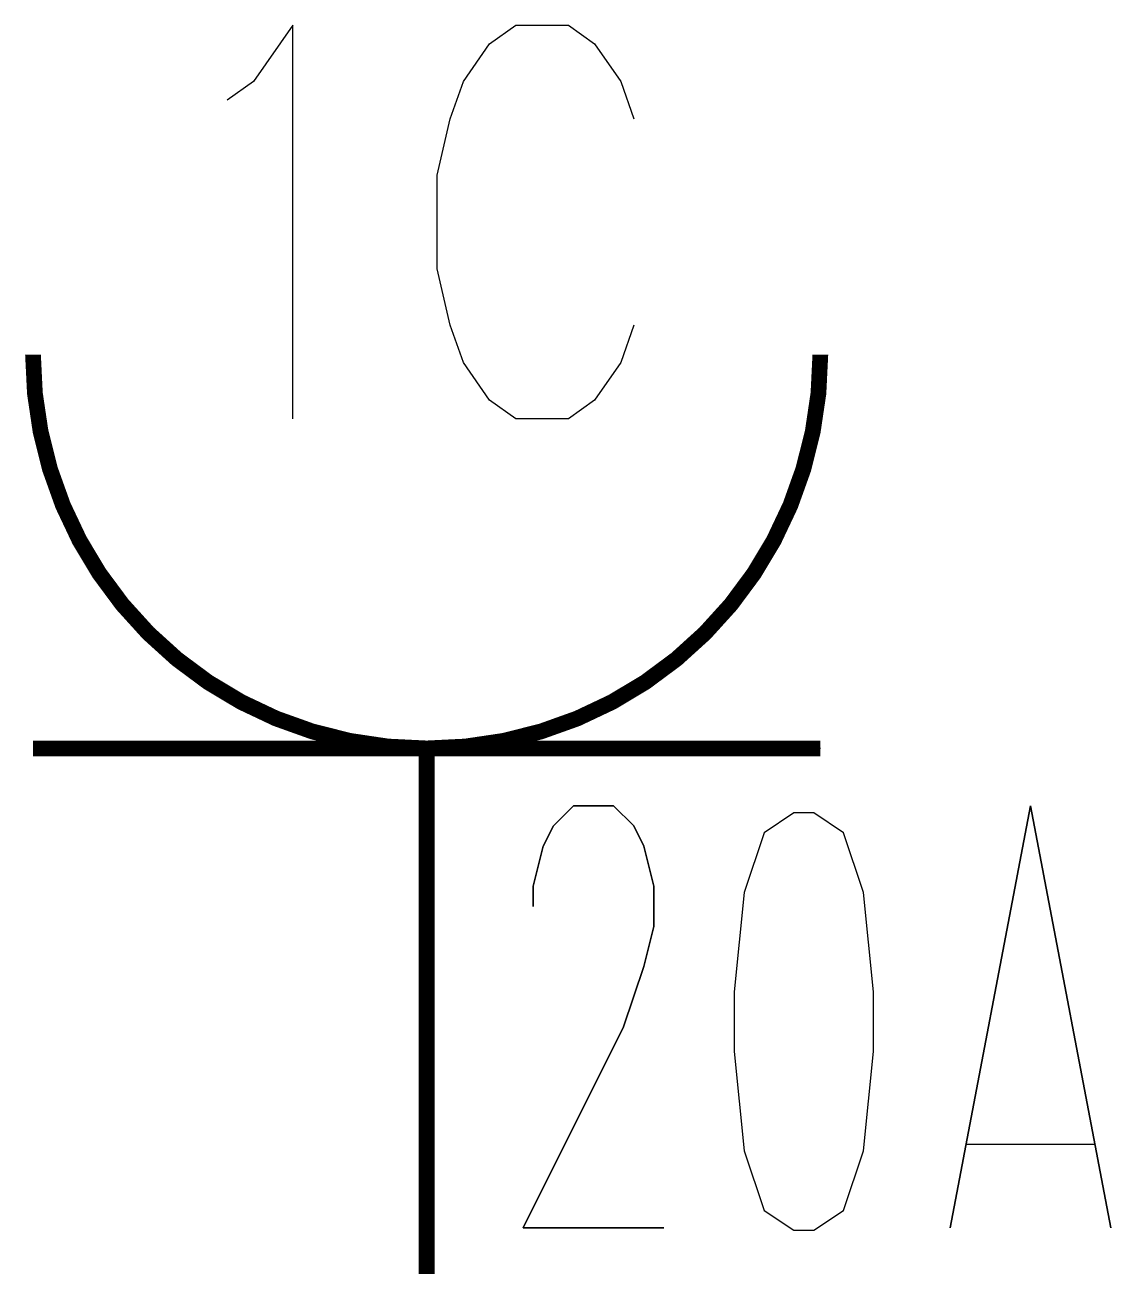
# Model space of a CAD drawing. Extents: x -255 to 434, y -5 to 793.
import ezdxf

# ---------------------------------------------------------------- set-up
doc = ezdxf.new("R2010")
doc.units = 0
doc.header["$LTSCALE"] = 1000
doc.layers.add('TJ(电气专业D)', color=142, linetype='CONTINUOUS')

# ---------------------------------------------------------------- blocks, each defined once
blk = doc.blocks.new('HC002944006335')
at = {"layer": 'TJ(电气专业D)'}
for p, q in [((-0.8506, 4.5924), (-1.1005, 4.2353)), ((-0.8506, 2.0926), (-0.8506, 4.5924)), ((0.3994, 4.4734), (0.5663, 4.5924)), ((0.5663, 4.5924), (0.8997, 4.5924)), ((0.8997, 4.5924), (1.0661, 4.4734)), ((0.2329, 4.2353), (0.3994, 4.4734)), ((1.0661, 4.4734), (1.233, 4.2353)), ((-1.1005, 4.2353), (-1.267, 4.1162)), ((0.1495, 3.9973), (0.2329, 4.2353)), ((1.233, 4.2353), (1.3161, 3.9973)), ((0.0661, 3.64), (0.1495, 3.9973)), ((0.0661, 3.0449), (0.0661, 3.64)), ((0.1495, 2.6877), (0.0661, 3.0449)), ((0.2329, 2.4496), (0.1495, 2.6877)), ((1.3161, 2.6877), (1.233, 2.4496)), ((0.3994, 2.2115), (0.2329, 2.4496)), ((1.233, 2.4496), (1.0661, 2.2115)), ((0.5663, 2.0926), (0.3994, 2.2115)), ((1.0661, 2.2115), (0.8997, 2.0926)), ((0.8997, 2.0926), (0.5663, 2.0926)), ((2.5, 0), (-2.5, 0)), ((0, 0), (0, -2.5)), ((2.3321, -0.4097), (2.143, -0.5358)), ((2.4585, -0.4097), (2.3321, -0.4097)), ((2.6476, -0.5358), (2.4585, -0.4097)), ((2.143, -0.5358), (2.0167, -0.9145)), ((2.7739, -0.9145), (2.6476, -0.5358)), ((2.0167, -0.9145), (1.9536, -1.5454)), ((2.8369, -1.5454), (2.7739, -0.9145)), ((1.9536, -1.5454), (1.9536, -1.9239)), ((2.8369, -1.9239), (2.8369, -1.5454)), ((1.9536, -1.9239), (2.0167, -2.5548)), ((2.7739, -2.5548), (2.8369, -1.9239)), ((2.0167, -2.5548), (2.143, -2.9336)), ((2.6476, -2.9336), (2.7739, -2.5548)), ((2.143, -2.9336), (2.3321, -3.0596)), ((2.4585, -3.0596), (2.6476, -2.9336)), ((2.3321, -3.0596), (2.4585, -3.0596))]:
    blk.add_line(p, q, dxfattribs=at)
at = {"layer": 'TJ(电气专业D)', "linetype": 'ByBlock'}
for p, q in [((0.8044, -0.4924), (0.9318, -0.3649)), ((0.9318, -0.3649), (0.8044, -0.4924)), ((0.9318, -0.3649), (1.1867, -0.3649)), ((1.1867, -0.3649), (0.9318, -0.3649)), ((1.1867, -0.3649), (1.3146, -0.4924)), ((1.3146, -0.4924), (1.1867, -0.3649)), ((3.3246, -3.0434), (3.8348, -0.3649)), ((3.8348, -0.3649), (3.3246, -3.0434)), ((3.8348, -0.3649), (4.345, -3.0434)), ((4.345, -3.0434), (3.8348, -0.3649)), ((0.7405, -0.62), (0.8044, -0.4924)), ((0.8044, -0.4924), (0.7405, -0.62)), ((1.3146, -0.4924), (1.3781, -0.62)), ((1.3781, -0.62), (1.3146, -0.4924)), ((0.6765, -0.8751), (0.7405, -0.62)), ((0.7405, -0.62), (0.6765, -0.8751)), ((1.3781, -0.62), (1.442, -0.8751)), ((1.442, -0.8751), (1.3781, -0.62)), ((0.6765, -1.0027), (0.6765, -0.8751)), ((0.6765, -0.8751), (0.6765, -1.0027)), ((1.442, -0.8751), (1.442, -1.1302)), ((1.442, -1.1302), (1.442, -0.8751)), ((1.442, -1.1302), (1.3781, -1.3853)), ((1.3781, -1.3853), (1.442, -1.1302)), ((1.3781, -1.3853), (1.2506, -1.768)), ((1.2506, -1.768), (1.3781, -1.3853)), ((1.2506, -1.768), (0.613, -3.0434)), ((0.613, -3.0434), (1.2506, -1.768)), ((3.4259, -2.5118), (4.2437, -2.5118)), ((0.613, -3.0434), (1.5059, -3.0434)), ((1.5059, -3.0434), (0.613, -3.0434))]:
    blk.add_line(p, q, dxfattribs=at)
at = {"layer": 'TJ(电气专业D)', "const_width": 0.1}
blk.add_lwpolyline([(-2.5, 2.5, 0.198912), (-1.7678, 0.7322, 0.198912), (0, 0, 0.198912), (1.7678, 0.7322, 0.198912), (2.5, 2.5)], format="xyb", dxfattribs=at)
for points in [[(2.5, 0), (-2.5, 0)], [(0, 0), (0, -3.3368)]]:
    blk.add_lwpolyline(points, dxfattribs=at)
at = {"layer": 'TJ(电气专业D)'}
for start, end in [(180, 225), (315, 0), (225, 270), (270, 315)]:
    blk.add_arc((0, 2.5), 2.5, start, end, dxfattribs=at)

msp = doc.modelspace()

# ---------------------------------------------------------------- block references
at = {"layer": 'TJ(电气专业D)', "xscale": 100, "yscale": 100, "zscale": 100}
msp.add_blockref('HC002944006335', (0, 333.68), dxfattribs=at)

doc.saveas('drawing.dxf')
